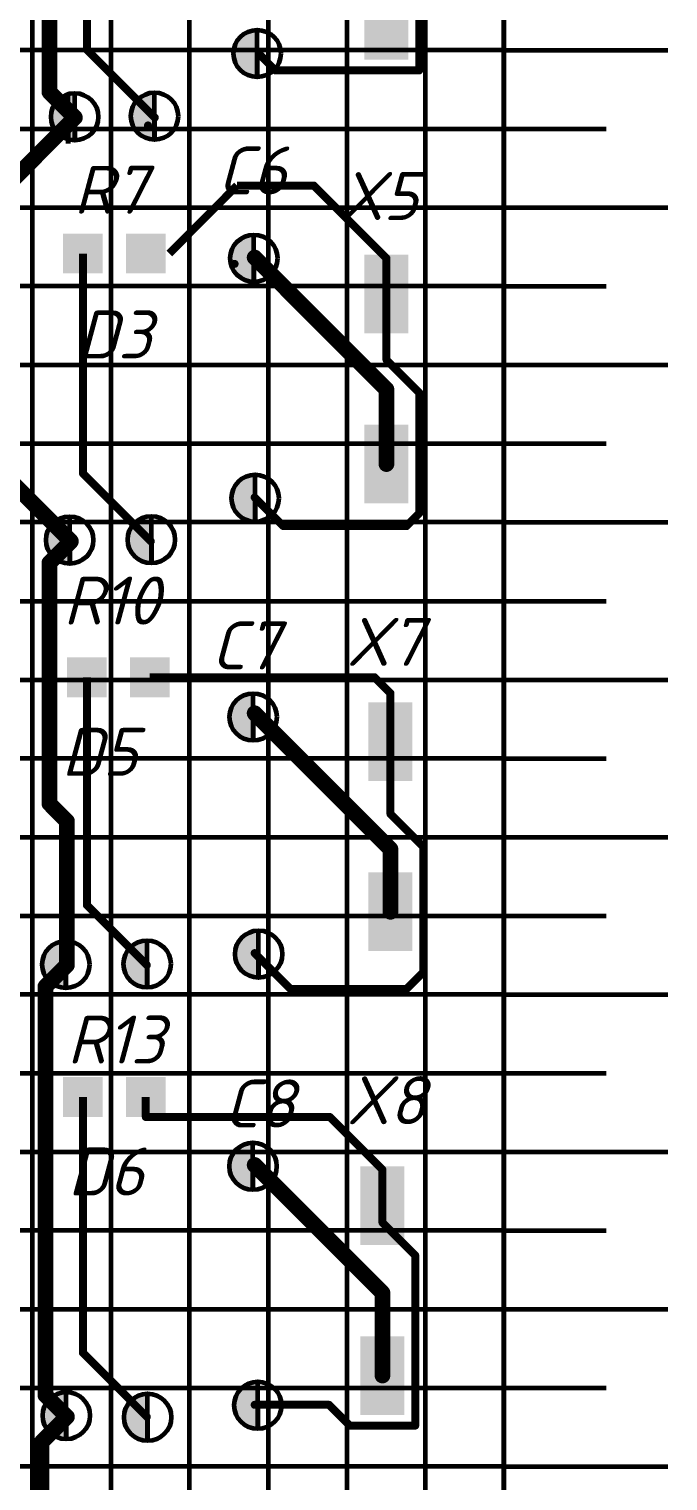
# Model space of a CAD drawing. Header units: millimetres. Extents: x 0 to 8800, y -367 to 2333.
# Drawn here: x 5803.3 to 5843.9, y 1647.3 to 1739.6 of the extents above; entities that cross this region are included whole.
import ezdxf

# ---------------------------------------------------------------- set-up
doc = ezdxf.new("R2010")
doc.units = ezdxf.units.MM
doc.header["$LTSCALE"] = 0.5
doc.layers.get('0').update_dxf_attribs({"lineweight": 60})
doc.layers.add('TopLayer', color=1, linetype='Continuous')
doc.layers.add('TopOverlay', color=2, linetype='Continuous')
doc.layers.add('Слой1', color=7, linetype='Continuous', lineweight=60)
doc.styles.get("Standard").update_dxf_attribs({"font": 'isocpeui.ttf', "width": 0.9})

# ---------------------------------------------------------------- blocks, each defined once
blk = doc.blocks.new('*U71')
blk.add_line((0, 1.968), (0, -1.968))
blk = doc.blocks.new('*U72')
at = {"color": 0, "linetype": 'ByBlock', "lineweight": -2, "transparency": 16777216}
for p in [(0, 0), (10, 0), (20, 0), (30, 0), (40, 0), (50, 0), (60, 0), (70, 0), (80, 0), (90, 0)]:
    blk.add_blockref('*U71', p, dxfattribs=at)
blk = doc.blocks.new('*U67')
blk.add_line((3.248, 0), (-3.248, 0))
blk = doc.blocks.new('*U68')
at = {"color": 0, "linetype": 'ByBlock', "lineweight": -2, "transparency": 16777216}
for p in [(0, 0), (0, -5), (0, -10), (0, -15), (0, -20), (0, -25), (0, -30), (0, -35), (0, -40), (0, -45), (0, -50), (0, -55), (0, -60), (0, -65), (0, -70), (0, -75), (0, -80), (0, -85), (0, -90)]:
    blk.add_blockref('*U67', p, dxfattribs=at)
blk = doc.blocks.new('*U73')
for p, q in [((5, 152.5), (5, -152.5)), ((-5, 147.5), (-5, -152.5)), ((0.005, -152.5), (0.005, 147.5))]:
    blk.add_line(p, q)
blk = doc.blocks.new('*U74')
at = {"color": 0, "linetype": 'ByBlock', "lineweight": -2, "transparency": 16777216}
for p in [(60, 0), (75, 0), (90, 0)]:
    blk.add_blockref('*U73', p, dxfattribs=at)
blk = doc.blocks.new('*U75')
for p, q in [((50, 5), (-50, 5)), ((-50, 0), (50, 0)), ((-50, -5), (50, -5))]:
    blk.add_line(p, q)
blk = doc.blocks.new('*U76')
at = {"color": 0, "linetype": 'ByBlock', "lineweight": -2, "transparency": 16777216}
for p in [(0, 240), (0, 225), (0, 210), (0, 195), (0, 180), (0, 165), (0, 150)]:
    blk.add_blockref('*U75', p, dxfattribs=at)

msp = doc.modelspace()

# ---------------------------------------------------------------- hatches: boundary and pattern name
h = msp.add_hatch(color=256)
h.dxf.hatch_style = 1
h.paths.add_polyline_path([(5817.818, 1739.519, 0.414214), (5816.318, 1738.019, 0.414214), (5817.818, 1736.519), (5817.818, 1738.019)])
h = msp.add_hatch(color=256)
h.dxf.hatch_style = 1
h.paths.add_polyline_path([(5806.216, 1735.497, 0.414214), (5804.716, 1733.997, 0.414214), (5806.216, 1732.497), (5806.216, 1733.997)])
h = msp.add_hatch(color=256)
h.dxf.hatch_style = 1
h.paths.add_polyline_path([(5811.292, 1735.539, 0.414214), (5809.792, 1734.039, 0.414214), (5811.292, 1732.539), (5811.292, 1734.039)])
h = msp.add_hatch(color=256)
h.dxf.hatch_style = 1
h.paths.add_polyline_path([(5817.609, 1726.505, 0.414214), (5816.109, 1725.005, 0.414214), (5817.609, 1723.505), (5817.609, 1725.005)])
h = msp.add_hatch(color=256)
h.dxf.hatch_style = 1
h.paths.add_polyline_path([(5817.688, 1711.261, 0.414214), (5816.188, 1709.761, 0.414214), (5817.688, 1708.261), (5817.688, 1709.761)])
h = msp.add_hatch(color=256)
h.dxf.hatch_style = 1
h.paths.add_polyline_path([(5805.896, 1708.602, 0.414214), (5804.396, 1707.102, 0.414214), (5805.896, 1705.602), (5805.896, 1707.102)])
h = msp.add_hatch(color=256)
h.dxf.hatch_style = 1
h.paths.add_polyline_path([(5811.09, 1708.627, 0.414214), (5809.59, 1707.127, 0.414214), (5811.09, 1705.627), (5811.09, 1707.127)])
h = msp.add_hatch(color=256)
h.dxf.hatch_style = 1
h.paths.add_polyline_path([(5817.564, 1697.364, 0.414214), (5816.064, 1695.864, 0.414214), (5817.564, 1694.364), (5817.564, 1695.864)])
h = msp.add_hatch(color=256)
h.dxf.hatch_style = 1
h.paths.add_polyline_path([(5817.912, 1682.296, 0.414214), (5816.412, 1680.796, 0.414214), (5817.912, 1679.296), (5817.912, 1680.796)])
h = msp.add_hatch(color=256)
h.dxf.hatch_style = 1
h.paths.add_polyline_path([(5805.651, 1681.634, 0.414214), (5804.151, 1680.134, 0.414214), (5805.651, 1678.634), (5805.651, 1680.134)])
h = msp.add_hatch(color=256)
h.dxf.hatch_style = 1
h.paths.add_polyline_path([(5810.82, 1681.668, 0.414214), (5809.32, 1680.168, 0.414214), (5810.82, 1678.668), (5810.82, 1680.168)])
h = msp.add_hatch(color=256)
h.dxf.hatch_style = 1
h.paths.add_polyline_path([(5817.552, 1668.816, 0.414214), (5816.052, 1667.316, 0.414214), (5817.552, 1665.816), (5817.552, 1667.316)])
h = msp.add_hatch(color=256)
h.dxf.hatch_style = 1
h.paths.add_polyline_path([(5817.857, 1653.63, 0.414214), (5816.357, 1652.13, 0.414214), (5817.857, 1650.63), (5817.857, 1652.13)])
h = msp.add_hatch(color=256)
h.dxf.hatch_style = 1
h.paths.add_polyline_path([(5805.679, 1652.975, 0.414214), (5804.179, 1651.475, 0.414214), (5805.679, 1649.975), (5805.679, 1651.475)])
h = msp.add_hatch(color=256)
h.dxf.hatch_style = 1
h.paths.add_polyline_path([(5810.853, 1652.867, 0.414214), (5809.353, 1651.367, 0.414214), (5810.853, 1649.867), (5810.853, 1651.367)])

# ---------------------------------------------------------------- linework, layer by layer
for p, q in [((5833.511, 1488.23), (5833.511, 1788.23)), ((5833.511, 1785.73), (5833.511, 1488.23))]:
    msp.add_line(p, q)
at = {"layer": 'TopLayer'}
for points, const_width in [([(5804.603, 1735.572), (5804.603, 1760.514)], 1), ([(5806.99, 1738.264), (5806.99, 1753.25)], 0.508), ([(5828.123, 1736.943), (5828.123, 1745.376)], 0.508), ([(5811.308, 1733.946), (5806.99, 1738.264)], 0.508), ([(5818.979, 1736.943), (5817.912, 1738.01)], 0.508), ([(5828.123, 1736.943), (5818.979, 1736.943)], 0.508), ([(5806.228, 1733.946), (5804.603, 1735.572)], 1), ([(5806.228, 1733.946), (5801.846, 1729.564)], 1), ([(5816.541, 1729.628), (5812.223, 1725.31)], 0.508), ([(5821.418, 1729.628), (5816.541, 1729.628)], 0.508), ([(5826.04, 1725.005), (5821.418, 1729.628)], 0.508), ([(5806.736, 1711.34), (5806.736, 1725.31)], 0.508), ([(5826.04, 1716.674), (5817.658, 1725.056)], 1), ([(5826.04, 1722.732), (5826.04, 1725.005)], 0.508), ([(5826.04, 1718.554), (5826.04, 1722.732)], 0.508), ([(5828.123, 1716.471), (5826.04, 1718.554)], 0.508), ([(5826.04, 1711.932), (5826.04, 1716.674)], 1), ([(5828.123, 1708.8), (5828.123, 1716.471)], 0.508), ([(5805.974, 1707.022), (5801.846, 1711.15)], 1), ([(5811.054, 1707.022), (5806.736, 1711.34)], 0.508), ([(5819.487, 1707.987), (5817.658, 1709.816)], 0.508), ([(5828.123, 1708.8), (5827.31, 1707.987)], 0.508), ([(5827.31, 1707.987), (5819.487, 1707.987)], 0.508), ([(5805.974, 1707.022), (5804.603, 1705.65)], 1), ([(5804.603, 1690.36), (5804.603, 1705.65)], 1), ([(5806.99, 1683.908), (5806.99, 1698.386)], 0.508), ([(5825.278, 1698.386), (5810.99, 1698.386)], 0.508), ([(5826.294, 1697.37), (5825.278, 1698.386)], 0.508), ([(5826.294, 1694.284), (5826.294, 1697.37)], 0.508), ([(5826.294, 1687.464), (5817.658, 1696.1)], 1), ([(5826.294, 1689.699), (5826.294, 1694.284)], 0.508), ([(5805.72, 1689.242), (5804.603, 1690.36)], 1), ([(5805.72, 1680.098), (5805.72, 1689.242)], 1), ([(5828.377, 1687.616), (5826.294, 1689.699)], 0.508), ([(5826.294, 1683.484), (5826.294, 1687.464)], 1), ([(5828.377, 1679.641), (5828.377, 1687.616)], 0.508), ([(5810.8, 1680.098), (5806.99, 1683.908)], 0.508), ([(5819.944, 1678.574), (5817.658, 1680.86)], 0.508), ([(5805.72, 1680.098), (5804.349, 1678.726)], 1), ([(5804.349, 1652.768), (5804.349, 1678.726)], 1), ([(5828.377, 1679.641), (5827.31, 1678.574)], 0.508), ([(5827.31, 1678.574), (5819.944, 1678.574)], 0.508), ([(5806.736, 1655.46), (5806.736, 1671.716)], 0.508), ([(5810.736, 1670.446), (5810.736, 1671.716)], 0.508), ([(5822.434, 1670.446), (5810.736, 1670.446)], 0.508), ([(5825.786, 1667.093), (5822.434, 1670.446)], 0.508), ([(5825.786, 1659.27), (5817.658, 1667.398)], 1), ([(5825.786, 1664.82), (5825.786, 1667.093)], 0.508), ([(5825.786, 1663.74), (5825.786, 1664.82)], 0.508), ([(5827.869, 1661.658), (5825.786, 1663.74)], 0.508), ([(5827.869, 1650.837), (5827.869, 1661.658)], 0.508), ([(5825.786, 1654.02), (5825.786, 1659.27)], 1), ([(5810.8, 1651.396), (5806.736, 1655.46)], 0.508), ([(5805.72, 1651.396), (5804.349, 1652.768)], 1), ([(5822.383, 1652.158), (5817.658, 1652.158)], 0.508), ([(5823.704, 1650.837), (5822.383, 1652.158)], 0.508), ([(5805.72, 1651.396), (5804.095, 1649.77)], 1), ([(5827.869, 1650.837), (5823.704, 1650.837)], 0.508), ([(5804.095, 1622.288), (5804.095, 1649.77)], 1)]:
    msp.add_lwpolyline(points, dxfattribs=dict(at, const_width=const_width))
for points, const_width in [([(5807.117, 1738.264, -1), (5806.863, 1738.264, -1)], 0.254), ([(5807.117, 1738.264, -1), (5806.863, 1738.264, -1)], 0.254), ([(5818.039, 1738.01, -1), (5817.785, 1738.01, -1)], 0.254), ([(5819.106, 1736.943, -1), (5818.852, 1736.943, -1)], 0.254), ([(5819.106, 1736.943, -1), (5818.852, 1736.943, -1)], 0.254), ([(5828.25, 1736.943, -1), (5827.996, 1736.943, -1)], 0.254), ([(5828.25, 1736.943, -1), (5827.996, 1736.943, -1)], 0.254), ([(5804.853, 1735.572, -1), (5804.353, 1735.572, -1)], 0.5), ([(5804.853, 1735.572, -1), (5804.353, 1735.572, -1)], 0.5), ([(5806.478, 1733.946, -1), (5805.978, 1733.946, -1)], 0.5), ([(5806.478, 1733.946, -1), (5805.978, 1733.946, -1)], 0.5), ([(5811.003, 1733.448, -1), (5810.749, 1733.448, -1)], 0.254), ([(5811.435, 1733.946, -1), (5811.181, 1733.946, -1)], 0.254), ([(5821.545, 1729.628, -1), (5821.291, 1729.628, -1)], 0.254), ([(5821.545, 1729.628, -1), (5821.291, 1729.628, -1)], 0.254), ([(5817.908, 1725.056, -1), (5817.408, 1725.056, -1)], 0.5), ([(5826.167, 1725.005, -1), (5825.913, 1725.005, -1)], 0.254), ([(5826.167, 1725.005, -1), (5825.913, 1725.005, -1)], 0.254), ([(5816.509, 1724.652, -1), (5816.255, 1724.652, -1)], 0.254), ([(5816.509, 1724.652, -1), (5816.255, 1724.652, -1)], 0.254), ([(5826.167, 1722.732, -1), (5825.913, 1722.732, -1)], 0.254), ([(5826.167, 1722.732, -1), (5825.913, 1722.732, -1)], 0.254), ([(5826.167, 1718.554, -1), (5825.913, 1718.554, -1)], 0.254), ([(5826.167, 1718.554, -1), (5825.913, 1718.554, -1)], 0.254), ([(5826.29, 1716.674, -1), (5825.79, 1716.674, -1)], 0.5), ([(5826.29, 1716.674, -1), (5825.79, 1716.674, -1)], 0.5), ([(5828.25, 1716.471, -1), (5827.996, 1716.471, -1)], 0.254), ([(5828.25, 1716.471, -1), (5827.996, 1716.471, -1)], 0.254), ([(5826.29, 1711.932, -1), (5825.79, 1711.932, -1)], 0.5), ([(5806.863, 1711.34, -1), (5806.609, 1711.34, -1)], 0.254), ([(5806.863, 1711.34, -1), (5806.609, 1711.34, -1)], 0.254), ([(5817.785, 1709.816, -1), (5817.531, 1709.816, -1)], 0.254), ([(5828.25, 1708.8, -1), (5827.996, 1708.8, -1)], 0.254), ([(5828.25, 1708.8, -1), (5827.996, 1708.8, -1)], 0.254), ([(5819.614, 1707.987, -1), (5819.36, 1707.987, -1)], 0.254), ([(5819.614, 1707.987, -1), (5819.36, 1707.987, -1)], 0.254), ([(5827.437, 1707.987, -1), (5827.183, 1707.987, -1)], 0.254), ([(5827.437, 1707.987, -1), (5827.183, 1707.987, -1)], 0.254), ([(5806.224, 1707.022, -1), (5805.724, 1707.022, -1)], 0.5), ([(5806.224, 1707.022, -1), (5805.724, 1707.022, -1)], 0.5), ([(5811.181, 1707.022, -1), (5810.927, 1707.022, -1)], 0.254), ([(5804.853, 1705.65, -1), (5804.353, 1705.65, -1)], 0.5), ([(5804.853, 1705.65, -1), (5804.353, 1705.65, -1)], 0.5), ([(5825.405, 1698.386, -1), (5825.151, 1698.386, -1)], 0.254), ([(5825.405, 1698.386, -1), (5825.151, 1698.386, -1)], 0.254), ([(5826.421, 1697.37, -1), (5826.167, 1697.37, -1)], 0.254), ([(5826.421, 1697.37, -1), (5826.167, 1697.37, -1)], 0.254), ([(5817.908, 1696.1, -1), (5817.408, 1696.1, -1)], 0.5), ([(5826.421, 1694.284, -1), (5826.167, 1694.284, -1)], 0.254), ([(5826.421, 1694.284, -1), (5826.167, 1694.284, -1)], 0.254), ([(5804.853, 1690.36, -1), (5804.353, 1690.36, -1)], 0.5), ([(5804.853, 1690.36, -1), (5804.353, 1690.36, -1)], 0.5), ([(5805.97, 1689.242, -1), (5805.47, 1689.242, -1)], 0.5), ([(5805.97, 1689.242, -1), (5805.47, 1689.242, -1)], 0.5), ([(5826.421, 1689.699, -1), (5826.167, 1689.699, -1)], 0.254), ([(5826.421, 1689.699, -1), (5826.167, 1689.699, -1)], 0.254), ([(5826.544, 1687.464, -1), (5826.044, 1687.464, -1)], 0.5), ([(5826.544, 1687.464, -1), (5826.044, 1687.464, -1)], 0.5), ([(5828.504, 1687.616, -1), (5828.25, 1687.616, -1)], 0.254), ([(5828.504, 1687.616, -1), (5828.25, 1687.616, -1)], 0.254), ([(5807.117, 1683.908, -1), (5806.863, 1683.908, -1)], 0.254), ([(5807.117, 1683.908, -1), (5806.863, 1683.908, -1)], 0.254), ([(5826.544, 1683.484, -1), (5826.044, 1683.484, -1)], 0.5), ([(5817.785, 1680.86, -1), (5817.531, 1680.86, -1)], 0.254), ([(5805.97, 1680.098, -1), (5805.47, 1680.098, -1)], 0.5), ([(5805.97, 1680.098, -1), (5805.47, 1680.098, -1)], 0.5), ([(5810.927, 1680.098, -1), (5810.673, 1680.098, -1)], 0.254), ([(5804.599, 1678.726, -1), (5804.099, 1678.726, -1)], 0.5), ([(5804.599, 1678.726, -1), (5804.099, 1678.726, -1)], 0.5), ([(5828.504, 1679.641, -1), (5828.25, 1679.641, -1)], 0.254), ([(5828.504, 1679.641, -1), (5828.25, 1679.641, -1)], 0.254), ([(5820.071, 1678.574, -1), (5819.817, 1678.574, -1)], 0.254), ([(5820.071, 1678.574, -1), (5819.817, 1678.574, -1)], 0.254), ([(5827.437, 1678.574, -1), (5827.183, 1678.574, -1)], 0.254), ([(5827.437, 1678.574, -1), (5827.183, 1678.574, -1)], 0.254), ([(5810.863, 1670.446, -1), (5810.609, 1670.446, -1)], 0.254), ([(5810.863, 1670.446, -1), (5810.609, 1670.446, -1)], 0.254), ([(5822.561, 1670.446, -1), (5822.307, 1670.446, -1)], 0.254), ([(5822.561, 1670.446, -1), (5822.307, 1670.446, -1)], 0.254), ([(5817.908, 1667.398, -1), (5817.408, 1667.398, -1)], 0.5), ([(5825.913, 1667.093, -1), (5825.659, 1667.093, -1)], 0.254), ([(5825.913, 1667.093, -1), (5825.659, 1667.093, -1)], 0.254), ([(5825.913, 1664.82, -1), (5825.659, 1664.82, -1)], 0.254), ([(5825.913, 1664.82, -1), (5825.659, 1664.82, -1)], 0.254), ([(5825.913, 1663.74, -1), (5825.659, 1663.74, -1)], 0.254), ([(5825.913, 1663.74, -1), (5825.659, 1663.74, -1)], 0.254), ([(5827.996, 1661.658, -1), (5827.742, 1661.658, -1)], 0.254), ([(5827.996, 1661.658, -1), (5827.742, 1661.658, -1)], 0.254), ([(5826.036, 1659.27, -1), (5825.536, 1659.27, -1)], 0.5), ([(5826.036, 1659.27, -1), (5825.536, 1659.27, -1)], 0.5), ([(5806.863, 1655.46, -1), (5806.609, 1655.46, -1)], 0.254), ([(5806.863, 1655.46, -1), (5806.609, 1655.46, -1)], 0.254), ([(5826.036, 1654.02, -1), (5825.536, 1654.02, -1)], 0.5), ([(5804.599, 1652.768, -1), (5804.099, 1652.768, -1)], 0.5), ([(5804.599, 1652.768, -1), (5804.099, 1652.768, -1)], 0.5), ([(5817.785, 1652.158, -1), (5817.531, 1652.158, -1)], 0.254), ([(5822.51, 1652.158, -1), (5822.256, 1652.158, -1)], 0.254), ([(5822.51, 1652.158, -1), (5822.256, 1652.158, -1)], 0.254), ([(5805.97, 1651.396, -1), (5805.47, 1651.396, -1)], 0.5), ([(5805.97, 1651.396, -1), (5805.47, 1651.396, -1)], 0.5), ([(5810.927, 1651.396, -1), (5810.673, 1651.396, -1)], 0.254), ([(5823.831, 1650.837, -1), (5823.577, 1650.837, -1)], 0.254), ([(5823.831, 1650.837, -1), (5823.577, 1650.837, -1)], 0.254), ([(5827.996, 1650.837, -1), (5827.742, 1650.837, -1)], 0.254), ([(5827.996, 1650.837, -1), (5827.742, 1650.837, -1)], 0.254), ([(5804.345, 1649.77, -1), (5803.845, 1649.77, -1)], 0.5), ([(5804.345, 1649.77, -1), (5803.845, 1649.77, -1)], 0.5)]:
    msp.add_lwpolyline(points, format="xyb", close=True, dxfattribs=dict(at, const_width=const_width))
for points in [[(5824.64, 1737.626), (5824.64, 1742.626), (5827.44, 1737.626), (5827.44, 1742.626)], [(5807.996, 1724.04), (5805.476, 1724.04), (5807.996, 1726.58), (5805.476, 1726.58)], [(5811.996, 1724.04), (5809.476, 1724.04), (5811.996, 1726.58), (5809.476, 1726.58)], [(5824.64, 1720.232), (5824.64, 1725.232), (5827.44, 1720.232), (5827.44, 1725.232)], [(5824.64, 1709.432), (5824.64, 1714.432), (5827.44, 1709.432), (5827.44, 1714.432)], [(5808.25, 1697.116), (5805.73, 1697.116), (5808.25, 1699.656), (5805.73, 1699.656)], [(5812.25, 1697.116), (5809.73, 1697.116), (5812.25, 1699.656), (5809.73, 1699.656)], [(5824.894, 1691.784), (5824.894, 1696.784), (5827.694, 1691.784), (5827.694, 1696.784)], [(5824.894, 1680.984), (5824.894, 1685.984), (5827.694, 1680.984), (5827.694, 1685.984)], [(5807.996, 1670.446), (5805.476, 1670.446), (5807.996, 1672.986), (5805.476, 1672.986)], [(5811.996, 1670.446), (5809.476, 1670.446), (5811.996, 1672.986), (5809.476, 1672.986)], [(5824.386, 1662.32), (5824.386, 1667.32), (5827.186, 1662.32), (5827.186, 1667.32)], [(5824.386, 1651.52), (5824.386, 1656.52), (5827.186, 1651.52), (5827.186, 1656.52)]]:
    msp.add_solid(points, dxfattribs=at)
at = {"layer": 'Слой1'}
for p, q in [((5817.818, 1736.519), (5817.818, 1739.519)), ((5817.818, 1738.019), (5817.818, 1736.519)), ((5805.794, 1732.298), (5805.794, 1735.298)), ((5806.216, 1732.497), (5806.216, 1735.497)), ((5811.292, 1732.539), (5811.292, 1735.539)), ((5805.794, 1733.798), (5805.794, 1732.298)), ((5806.216, 1733.997), (5806.216, 1732.497)), ((5811.292, 1734.039), (5811.292, 1732.539)), ((5817.609, 1723.505), (5817.609, 1726.505)), ((5817.609, 1725.005), (5817.609, 1723.505)), ((5817.688, 1708.261), (5817.688, 1711.261)), ((5817.688, 1709.761), (5817.688, 1708.261)), ((5805.896, 1705.602), (5805.896, 1708.602)), ((5811.09, 1705.627), (5811.09, 1708.627)), ((5805.896, 1707.102), (5805.896, 1705.602)), ((5811.09, 1707.127), (5811.09, 1705.627)), ((5817.564, 1694.364), (5817.564, 1697.364)), ((5817.564, 1695.864), (5817.564, 1694.364)), ((5817.912, 1679.296), (5817.912, 1682.296)), ((5805.651, 1678.634), (5805.651, 1681.634)), ((5810.82, 1678.668), (5810.82, 1681.668)), ((5805.651, 1680.134), (5805.651, 1678.634)), ((5810.82, 1680.168), (5810.82, 1678.668)), ((5817.912, 1680.796), (5817.912, 1679.296)), ((5817.552, 1665.816), (5817.552, 1668.816)), ((5817.552, 1667.316), (5817.552, 1665.816)), ((5817.857, 1650.63), (5817.857, 1653.63)), ((5805.679, 1649.975), (5805.679, 1652.975)), ((5810.853, 1649.867), (5810.853, 1652.867)), ((5805.679, 1651.475), (5805.679, 1649.975)), ((5810.853, 1651.367), (5810.853, 1649.867)), ((5817.857, 1652.13), (5817.857, 1650.63))]:
    msp.add_line(p, q, dxfattribs=at)
for centre in [(5817.818, 1738.019), (5806.216, 1733.997), (5811.292, 1734.039), (5817.609, 1725.005), (5817.688, 1709.761), (5805.896, 1707.102), (5811.09, 1707.127), (5817.564, 1695.864), (5817.912, 1680.796), (5805.651, 1680.134), (5810.82, 1680.168), (5817.552, 1667.316), (5817.857, 1652.13), (5805.679, 1651.475), (5810.853, 1651.367)]:
    msp.add_circle(centre, 1.5, dxfattribs=at)

# ---------------------------------------------------------------- block references
for name, p in [('*U74', (5738.511, 1640.73)), ('*U76', (5783.511, 1493.23))]:
    msp.add_blockref(name, p)
at = {"extrusion": (0, 0, -1), "zscale": -1}
msp.add_blockref('*U68', (-5836.759, 1738.23), dxfattribs=at)
at = {"extrusion": (0, 0, -1), "zscale": -1, "rotation": 270}
msp.add_blockref('*U72', (-5841.975, 1738.23), dxfattribs=at)

# ---------------------------------------------------------------- texts
at = {"layer": 'TopOverlay'}
for s, p in [('C6', (5815.295, 1729.062)), ('R7', (5806.135, 1727.844)), ('X5', (5823.083, 1727.44)), ('D3', (5806.34, 1718.642)), ('R10', (5805.473, 1701.735)), ('X7', (5823.482, 1699.112)), ('C7', (5814.887, 1698.884)), ('D5', (5805.37, 1692.125)), ('R13', (5805.727, 1673.843)), ('C8', (5815.703, 1669.774)), ('X8', (5823.482, 1669.985)), ('D6', (5805.778, 1665.461))]:
    msp.add_text(s, height=3.048, dxfattribs=at).set_placement(p)

doc.saveas('drawing.dxf')
